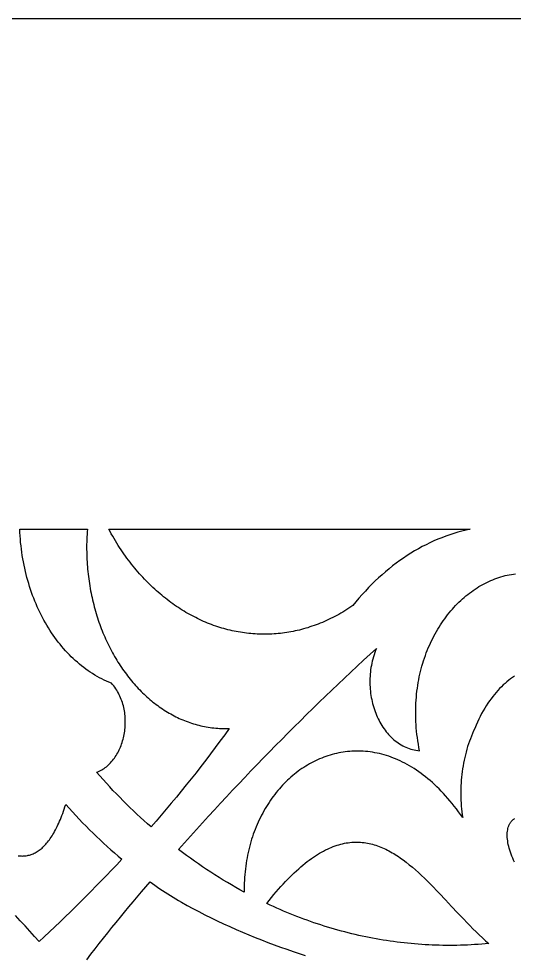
# Model space of a CAD drawing. Extents: x -4950 to -2150, y -1354 to 1346.
# Drawn here: x -2882.7 to -2712.7, y 1024.6 to 1345.6 of the extents above; entities that cross this region are included whole.
import ezdxf

# ---------------------------------------------------------------- set-up
doc = ezdxf.new("R2010")
doc.units = 0
doc.layers.add('LAYER_1', color=18, linetype='CONTINUOUS')

msp = doc.modelspace()

# ---------------------------------------------------------------- linework, layer by layer
at = {"layer": 'LAYER_1'}
for points in [[(-4949.84, -1354.38), (-2149.84, -1354.38), (-2149.84, 1345.62), (-4949.84, 1345.62)], [(-2859.18, 1170.61), (-2859.25, 1169.74), (-2859.3, 1168.86), (-2859.34, 1167.99), (-2859.38, 1167.13), (-2859.4, 1166.26), (-2859.42, 1165.4), (-2859.42, 1164.54), (-2859.42, 1163.68), (-2859.41, 1162.83), (-2859.39, 1161.97), (-2859.36, 1161.12), (-2859.32, 1160.28), (-2859.28, 1159.43), (-2859.22, 1158.59), (-2859.16, 1157.75), (-2859.09, 1156.92), (-2859.01, 1156.09), (-2858.92, 1155.26), (-2858.82, 1154.43), (-2858.71, 1153.61), (-2858.6, 1152.79), (-2858.48, 1151.98), (-2858.35, 1151.17), (-2858.21, 1150.36), (-2858.06, 1149.56), (-2857.91, 1148.76), (-2857.74, 1147.96), (-2857.57, 1147.17), (-2857.39, 1146.38), (-2857.21, 1145.6), (-2857.01, 1144.82), (-2856.81, 1144.05), (-2856.6, 1143.28), (-2856.39, 1142.51), (-2856.16, 1141.75), (-2855.93, 1140.99), (-2855.69, 1140.24), (-2855.45, 1139.5), (-2855.19, 1138.76), (-2854.93, 1138.02), (-2854.66, 1137.29), (-2854.39, 1136.56), (-2854.11, 1135.84), (-2853.82, 1135.13), (-2853.52, 1134.42), (-2853.22, 1133.71), (-2852.91, 1133.01), (-2852.59, 1132.32), (-2852.27, 1131.63), (-2851.94, 1130.95), (-2851.6, 1130.27), (-2851.26, 1129.6), (-2850.91, 1128.94), (-2850.56, 1128.28), (-2850.19, 1127.63), (-2849.82, 1126.99), (-2849.45, 1126.35), (-2849.07, 1125.72), (-2848.68, 1125.09), (-2848.29, 1124.47), (-2847.89, 1123.86), (-2847.49, 1123.25), (-2847.08, 1122.66), (-2846.66, 1122.06), (-2846.24, 1121.48), (-2845.81, 1120.9), (-2845.38, 1120.33), (-2844.94, 1119.77), (-2844.49, 1119.21), (-2844.04, 1118.67), (-2843.59, 1118.13), (-2843.12, 1117.59), (-2842.66, 1117.07), (-2842.19, 1116.55), (-2841.71, 1116.04), (-2841.23, 1115.54), (-2840.74, 1115.04), (-2840.25, 1114.56), (-2839.75, 1114.08), (-2839.25, 1113.61), (-2838.74, 1113.15), (-2838.23, 1112.7), (-2837.71, 1112.25), (-2837.19, 1111.82), (-2836.67, 1111.39), (-2836.14, 1110.97), (-2835.6, 1110.56), (-2835.06, 1110.16), (-2834.52, 1109.77), (-2833.97, 1109.39), (-2833.42, 1109.02), (-2832.86, 1108.65), (-2832.3, 1108.3), (-2831.74, 1107.95), (-2831.17, 1107.62), (-2830.59, 1107.29), (-2830.02, 1106.97), (-2829.44, 1106.67), (-2828.85, 1106.37), (-2828.26, 1106.08), (-2827.67, 1105.8), (-2827.08, 1105.53), (-2826.48, 1105.28), (-2825.87, 1105.03), (-2825.27, 1104.79), (-2824.66, 1104.57), (-2824.04, 1104.35), (-2823.43, 1104.14), (-2822.81, 1103.95), (-2822.19, 1103.76), (-2821.56, 1103.59), (-2820.93, 1103.43), (-2820.3, 1103.27), (-2819.66, 1103.13), (-2819.03, 1103), (-2818.38, 1102.88), (-2817.74, 1102.77), (-2817.09, 1102.68), (-2816.44, 1102.59), (-2815.79, 1102.52), (-2815.14, 1102.46), (-2814.48, 1102.41), (-2813.82, 1102.37), (-2813.16, 1102.34), (-2812.5, 1102.32), (-2811.83, 1102.32), (-2811.16, 1102.33), (-2810.49, 1102.35), (-2812.08, 1100.14), (-2813.69, 1097.95), (-2815.3, 1095.77), (-2816.93, 1093.6), (-2818.58, 1091.44), (-2820.23, 1089.3), (-2821.89, 1087.17), (-2823.57, 1085.06), (-2825.26, 1082.95), (-2826.95, 1080.86), (-2828.66, 1078.79), (-2830.38, 1076.72), (-2832.11, 1074.67), (-2833.84, 1072.63), (-2835.59, 1070.6), (-2837.35, 1068.59), (-2838.57, 1069.66), (-2839.78, 1070.75), (-2840.99, 1071.85), (-2842.18, 1072.97), (-2843.38, 1074.09), (-2844.56, 1075.23), (-2845.74, 1076.39), (-2846.91, 1077.55), (-2848.08, 1078.73), (-2849.24, 1079.92), (-2850.39, 1081.12), (-2851.53, 1082.33), (-2852.67, 1083.56), (-2853.8, 1084.8), (-2854.92, 1086.05), (-2856.04, 1087.31), (-2855.58, 1087.48), (-2855.14, 1087.67), (-2854.7, 1087.88), (-2854.27, 1088.11), (-2853.85, 1088.36), (-2853.44, 1088.63), (-2853.04, 1088.91), (-2852.65, 1089.22), (-2852.27, 1089.53), (-2851.9, 1089.87), (-2851.54, 1090.22), (-2851.19, 1090.58), (-2850.85, 1090.96), (-2850.52, 1091.36), (-2850.2, 1091.76), (-2849.89, 1092.19), (-2849.6, 1092.62), (-2849.31, 1093.06), (-2849.04, 1093.52), (-2848.77, 1093.99), (-2848.52, 1094.47), (-2848.28, 1094.96), (-2848.05, 1095.45), (-2847.84, 1095.96), (-2847.63, 1096.48), (-2847.44, 1097), (-2847.26, 1097.53), (-2847.1, 1098.07), (-2846.94, 1098.61), (-2846.8, 1099.16), (-2846.68, 1099.72), (-2846.56, 1100.28), (-2846.46, 1100.85), (-2846.38, 1101.42), (-2846.31, 1101.99), (-2846.25, 1102.57), (-2846.2, 1103.14), (-2846.17, 1103.72), (-2846.16, 1104.31), (-2846.16, 1104.89), (-2846.17, 1105.47), (-2846.2, 1106.05), (-2846.24, 1106.64), (-2846.3, 1107.22), (-2846.38, 1107.8), (-2846.47, 1108.37), (-2846.57, 1108.95), (-2846.69, 1109.52), (-2846.83, 1110.09), (-2846.99, 1110.65), (-2847.16, 1111.21), (-2847.34, 1111.76), (-2847.55, 1112.31), (-2847.77, 1112.85), (-2848, 1113.39), (-2848.26, 1113.91), (-2848.53, 1114.43), (-2848.82, 1114.95), (-2849.12, 1115.45), (-2849.45, 1115.94), (-2849.79, 1116.43), (-2850.15, 1116.9), (-2850.53, 1117.36), (-2850.93, 1117.81), (-2851.77, 1118.16), (-2852.6, 1118.52), (-2853.42, 1118.91), (-2854.24, 1119.31), (-2855.04, 1119.74), (-2855.84, 1120.18), (-2856.63, 1120.64), (-2857.41, 1121.12), (-2858.18, 1121.62), (-2858.94, 1122.14), (-2859.7, 1122.68), (-2860.44, 1123.23), (-2861.17, 1123.81), (-2861.9, 1124.4), (-2862.61, 1125), (-2863.31, 1125.63), (-2864.01, 1126.27), (-2864.69, 1126.92), (-2865.36, 1127.6), (-2866.02, 1128.29), (-2866.67, 1128.99), (-2867.31, 1129.71), (-2867.94, 1130.45), (-2868.56, 1131.2), (-2869.16, 1131.96), (-2869.76, 1132.74), (-2870.34, 1133.53), (-2870.91, 1134.34), (-2871.47, 1135.16), (-2872.02, 1136), (-2872.55, 1136.84), (-2873.07, 1137.71), (-2873.58, 1138.58), (-2874.08, 1139.46), (-2874.56, 1140.36), (-2875.03, 1141.27), (-2875.49, 1142.19), (-2875.93, 1143.13), (-2876.37, 1144.07), (-2876.78, 1145.03), (-2877.19, 1145.99), (-2877.58, 1146.97), (-2877.95, 1147.96), (-2878.31, 1148.95), (-2878.66, 1149.96), (-2878.99, 1150.98), (-2879.31, 1152), (-2879.61, 1153.04), (-2879.9, 1154.08), (-2880.18, 1155.13), (-2880.44, 1156.19), (-2880.68, 1157.26), (-2880.91, 1158.33), (-2881.12, 1159.42), (-2881.32, 1160.51), (-2881.5, 1161.61), (-2881.66, 1162.71), (-2881.81, 1163.82), (-2881.94, 1164.94), (-2882.06, 1166.06), (-2882.16, 1167.19), (-2882.24, 1168.32), (-2882.3, 1169.46), (-2882.35, 1170.61)], [(-2727.87, 1170.61), (-2729.28, 1170.31), (-2730.69, 1169.96), (-2732.08, 1169.58), (-2733.48, 1169.17), (-2734.86, 1168.72), (-2736.24, 1168.24), (-2737.61, 1167.73), (-2738.97, 1167.18), (-2740.32, 1166.59), (-2741.66, 1165.98), (-2742.99, 1165.33), (-2744.31, 1164.65), (-2745.63, 1163.93), (-2746.93, 1163.19), (-2748.22, 1162.41), (-2749.5, 1161.6), (-2750.76, 1160.76), (-2752.02, 1159.88), (-2753.26, 1158.97), (-2754.49, 1158.04), (-2755.71, 1157.07), (-2756.91, 1156.07), (-2758.1, 1155.04), (-2759.28, 1153.98), (-2760.44, 1152.89), (-2761.59, 1151.77), (-2762.72, 1150.62), (-2763.83, 1149.44), (-2764.93, 1148.23), (-2766.01, 1146.99), (-2767.08, 1145.73), (-2768.13, 1144.43), (-2768.81, 1143.97), (-2769.5, 1143.52), (-2770.18, 1143.08), (-2770.87, 1142.65), (-2771.56, 1142.24), (-2772.25, 1141.83), (-2772.95, 1141.44), (-2773.64, 1141.06), (-2774.34, 1140.69), (-2775.04, 1140.33), (-2775.75, 1139.98), (-2776.45, 1139.64), (-2777.16, 1139.32), (-2777.86, 1139), (-2778.57, 1138.7), (-2779.28, 1138.41), (-2779.99, 1138.12), (-2780.71, 1137.85), (-2781.42, 1137.59), (-2782.14, 1137.35), (-2782.85, 1137.11), (-2783.57, 1136.88), (-2784.29, 1136.67), (-2785.01, 1136.46), (-2785.73, 1136.27), (-2786.45, 1136.08), (-2787.17, 1135.91), (-2787.89, 1135.75), (-2788.62, 1135.6), (-2789.34, 1135.46), (-2790.07, 1135.33), (-2790.79, 1135.21), (-2791.52, 1135.11), (-2792.24, 1135.01), (-2792.97, 1134.92), (-2793.69, 1134.85), (-2794.42, 1134.78), (-2795.14, 1134.73), (-2795.87, 1134.69), (-2796.59, 1134.65), (-2797.32, 1134.63), (-2798.04, 1134.62), (-2798.77, 1134.62), (-2799.49, 1134.63), (-2800.21, 1134.65), (-2800.94, 1134.68), (-2801.66, 1134.72), (-2802.38, 1134.77), (-2803.1, 1134.83), (-2803.82, 1134.9), (-2804.54, 1134.98), (-2805.26, 1135.07), (-2805.97, 1135.18), (-2806.69, 1135.29), (-2807.4, 1135.41), (-2808.12, 1135.54), (-2808.83, 1135.69), (-2809.54, 1135.84), (-2810.25, 1136.01), (-2810.96, 1136.18), (-2811.66, 1136.36), (-2812.37, 1136.56), (-2813.07, 1136.76), (-2813.77, 1136.98), (-2814.47, 1137.2), (-2815.17, 1137.43), (-2815.86, 1137.68), (-2816.56, 1137.93), (-2817.25, 1138.2), (-2817.94, 1138.47), (-2818.63, 1138.75), (-2819.31, 1139.05), (-2819.99, 1139.35), (-2820.67, 1139.67), (-2821.35, 1139.99), (-2822.02, 1140.32), (-2822.69, 1140.67), (-2823.36, 1141.02), (-2824.03, 1141.38), (-2824.69, 1141.75), (-2825.35, 1142.13), (-2826.01, 1142.53), (-2826.67, 1142.93), (-2827.32, 1143.34), (-2827.97, 1143.76), (-2828.61, 1144.19), (-2829.25, 1144.63), (-2829.89, 1145.08), (-2830.53, 1145.53), (-2831.16, 1146), (-2831.78, 1146.48), (-2832.41, 1146.97), (-2833.03, 1147.46), (-2833.64, 1147.97), (-2834.26, 1148.48), (-2834.87, 1149.01), (-2835.47, 1149.54), (-2836.07, 1150.09), (-2836.67, 1150.64), (-2837.26, 1151.2), (-2837.85, 1151.77), (-2838.43, 1152.35), (-2839.01, 1152.94), (-2839.59, 1153.54), (-2840.16, 1154.15), (-2840.72, 1154.76), (-2841.28, 1155.39), (-2841.84, 1156.02), (-2842.39, 1156.67), (-2842.94, 1157.32), (-2843.48, 1157.98), (-2844.01, 1158.66), (-2844.54, 1159.34), (-2845.07, 1160.03), (-2845.59, 1160.72), (-2846.11, 1161.43), (-2846.62, 1162.15), (-2847.12, 1162.87), (-2847.62, 1163.61), (-2848.12, 1164.35), (-2848.6, 1165.1), (-2849.09, 1165.86), (-2849.56, 1166.63), (-2850.03, 1167.41), (-2850.5, 1168.19), (-2850.96, 1168.99), (-2851.41, 1169.79), (-2851.86, 1170.61)], [(-2797.65, 1042.32), (-2796.82, 1043.36), (-2796.01, 1044.37), (-2795.2, 1045.36), (-2794.4, 1046.31), (-2793.6, 1047.23), (-2792.81, 1048.12), (-2792.02, 1048.99), (-2791.24, 1049.82), (-2790.47, 1050.63), (-2789.71, 1051.41), (-2788.94, 1052.16), (-2788.19, 1052.88), (-2787.44, 1053.58), (-2786.7, 1054.25), (-2785.96, 1054.9), (-2785.23, 1055.51), (-2784.5, 1056.11), (-2783.78, 1056.67), (-2783.06, 1057.21), (-2782.35, 1057.73), (-2781.64, 1058.22), (-2780.94, 1058.69), (-2780.25, 1059.13), (-2779.56, 1059.55), (-2778.87, 1059.95), (-2778.19, 1060.32), (-2777.51, 1060.67), (-2776.84, 1060.99), (-2776.17, 1061.3), (-2775.51, 1061.58), (-2774.85, 1061.84), (-2774.2, 1062.08), (-2773.55, 1062.3), (-2772.9, 1062.49), (-2772.26, 1062.67), (-2771.62, 1062.82), (-2770.99, 1062.96), (-2770.36, 1063.07), (-2769.74, 1063.17), (-2769.12, 1063.24), (-2768.5, 1063.3), (-2767.89, 1063.34), (-2767.28, 1063.36), (-2766.67, 1063.36), (-2766.07, 1063.35), (-2765.47, 1063.31), (-2764.87, 1063.26), (-2764.28, 1063.2), (-2763.69, 1063.11), (-2763.1, 1063.01), (-2762.52, 1062.9), (-2761.94, 1062.76), (-2761.36, 1062.62), (-2760.79, 1062.45), (-2760.22, 1062.28), (-2759.65, 1062.09), (-2759.08, 1061.88), (-2758.52, 1061.66), (-2757.96, 1061.42), (-2757.4, 1061.18), (-2756.85, 1060.92), (-2756.29, 1060.64), (-2755.74, 1060.36), (-2755.19, 1060.06), (-2754.64, 1059.75), (-2754.1, 1059.42), (-2753.56, 1059.09), (-2753.02, 1058.74), (-2752.48, 1058.39), (-2751.94, 1058.02), (-2751.4, 1057.65), (-2750.87, 1057.26), (-2749.81, 1056.46), (-2748.75, 1055.62), (-2747.7, 1054.75), (-2746.65, 1053.84), (-2745.61, 1052.91), (-2744.57, 1051.95), (-2743.53, 1050.96), (-2742.5, 1049.95), (-2741.47, 1048.92), (-2740.44, 1047.88), (-2739.41, 1046.81), (-2738.38, 1045.74), (-2736.32, 1043.56), (-2734.25, 1041.35), (-2732.18, 1039.13), (-2730.09, 1036.93), (-2729.04, 1035.84), (-2727.98, 1034.76), (-2726.92, 1033.69), (-2725.85, 1032.63), (-2724.78, 1031.59), (-2723.7, 1030.57), (-2722.61, 1029.58), (-2721.51, 1028.6), (-2722.72, 1028.49), (-2723.93, 1028.39), (-2725.14, 1028.3), (-2726.35, 1028.22), (-2727.57, 1028.15), (-2728.78, 1028.09), (-2729.99, 1028.04), (-2731.2, 1028.01), (-2732.41, 1027.98), (-2733.62, 1027.96), (-2734.83, 1027.95), (-2736.04, 1027.96), (-2737.25, 1027.97), (-2738.46, 1028), (-2739.67, 1028.03), (-2740.88, 1028.08), (-2742.09, 1028.13), (-2743.3, 1028.2), (-2744.51, 1028.27), (-2745.71, 1028.36), (-2746.92, 1028.46), (-2748.12, 1028.57), (-2749.33, 1028.68), (-2750.53, 1028.81), (-2751.74, 1028.95), (-2752.94, 1029.1), (-2754.14, 1029.26), (-2755.34, 1029.43), (-2756.54, 1029.61), (-2757.74, 1029.8), (-2758.94, 1030), (-2760.13, 1030.21), (-2761.33, 1030.43), (-2762.52, 1030.66), (-2763.72, 1030.9), (-2764.91, 1031.15), (-2766.1, 1031.41), (-2767.29, 1031.68), (-2768.48, 1031.97), (-2769.67, 1032.26), (-2770.85, 1032.56), (-2772.04, 1032.87), (-2773.22, 1033.2), (-2774.4, 1033.53), (-2775.58, 1033.87), (-2776.76, 1034.23), (-2777.93, 1034.59), (-2779.11, 1034.97), (-2780.28, 1035.35), (-2781.45, 1035.74), (-2782.62, 1036.15), (-2783.79, 1036.56), (-2784.96, 1036.99), (-2786.12, 1037.42), (-2787.28, 1037.87), (-2788.44, 1038.32), (-2789.6, 1038.79), (-2790.76, 1039.26), (-2791.91, 1039.75), (-2793.06, 1040.24), (-2794.21, 1040.75), (-2795.36, 1041.26), (-2796.5, 1041.79)]]:
    msp.add_lwpolyline(points, close=True, dxfattribs=at)
for points in [[(-2712.67, 1120.2), (-2713.33, 1119.77), (-2713.99, 1119.31), (-2714.63, 1118.83), (-2715.27, 1118.32), (-2715.91, 1117.79), (-2716.54, 1117.23), (-2717.16, 1116.64), (-2717.77, 1116.03), (-2718.38, 1115.38), (-2718.97, 1114.71), (-2719.56, 1114.02), (-2720.14, 1113.29), (-2720.71, 1112.54), (-2721.28, 1111.76), (-2721.83, 1110.95), (-2722.37, 1110.11), (-2722.9, 1109.24), (-2723.43, 1108.34), (-2723.94, 1107.42), (-2724.44, 1106.46), (-2724.93, 1105.47), (-2725.4, 1104.46), (-2725.87, 1103.41), (-2726.32, 1102.33), (-2726.72, 1101.47), (-2727.1, 1100.6), (-2727.46, 1099.72), (-2727.8, 1098.83), (-2728.13, 1097.93), (-2728.44, 1097.02), (-2728.74, 1096.11), (-2729.02, 1095.18), (-2729.28, 1094.25), (-2729.52, 1093.31), (-2729.75, 1092.37), (-2729.96, 1091.42), (-2730.15, 1090.46), (-2730.32, 1089.5), (-2730.48, 1088.54), (-2730.62, 1087.56), (-2730.74, 1086.59), (-2730.85, 1085.61), (-2730.94, 1084.63), (-2731.01, 1083.65), (-2731.06, 1082.66), (-2731.09, 1081.67), (-2731.11, 1080.68), (-2731.11, 1079.69), (-2731.09, 1078.7), (-2731.05, 1077.7), (-2731, 1076.71), (-2730.92, 1075.72), (-2730.83, 1074.73), (-2730.72, 1073.74), (-2730.59, 1072.75), (-2730.45, 1071.76), (-2731.16, 1072.78), (-2731.88, 1073.78), (-2732.6, 1074.75), (-2733.33, 1075.69), (-2734.06, 1076.61), (-2734.8, 1077.5), (-2735.54, 1078.37), (-2736.29, 1079.22), (-2737.04, 1080.04), (-2737.8, 1080.83), (-2738.55, 1081.61), (-2739.32, 1082.35), (-2740.08, 1083.08), (-2740.85, 1083.78), (-2741.62, 1084.46), (-2742.39, 1085.11), (-2743.17, 1085.74), (-2743.95, 1086.35), (-2744.73, 1086.93), (-2745.52, 1087.49), (-2746.3, 1088.03), (-2747.09, 1088.55), (-2747.88, 1089.04), (-2748.67, 1089.51), (-2749.46, 1089.96), (-2750.26, 1090.39), (-2751.05, 1090.8), (-2751.85, 1091.18), (-2752.64, 1091.54), (-2753.44, 1091.88), (-2754.23, 1092.2), (-2755.03, 1092.5), (-2755.83, 1092.78), (-2756.62, 1093.04), (-2757.42, 1093.28), (-2758.21, 1093.49), (-2759.01, 1093.69), (-2759.8, 1093.87), (-2760.59, 1094.02), (-2761.38, 1094.16), (-2762.17, 1094.28), (-2762.96, 1094.38), (-2763.75, 1094.45), (-2764.53, 1094.51), (-2765.31, 1094.55), (-2766.09, 1094.57), (-2766.87, 1094.58), (-2767.64, 1094.56), (-2768.41, 1094.53), (-2769.18, 1094.47), (-2769.95, 1094.4), (-2770.71, 1094.31), (-2771.47, 1094.21), (-2772.22, 1094.08), (-2772.97, 1093.94), (-2773.72, 1093.78), (-2774.46, 1093.6), (-2775.2, 1093.41), (-2775.93, 1093.2), (-2776.66, 1092.97), (-2777.38, 1092.72), (-2778.1, 1092.46), (-2778.81, 1092.19), (-2779.52, 1091.89), (-2780.22, 1091.58), (-2780.92, 1091.26), (-2781.61, 1090.92), (-2782.29, 1090.56), (-2782.97, 1090.19), (-2783.64, 1089.8), (-2784.3, 1089.4), (-2784.96, 1088.98), (-2785.61, 1088.55), (-2786.25, 1088.1), (-2786.89, 1087.64), (-2787.51, 1087.16), (-2788.13, 1086.67), (-2788.74, 1086.16), (-2789.35, 1085.65), (-2789.94, 1085.11), (-2790.53, 1084.57), (-2791.11, 1084.01), (-2791.68, 1083.43), (-2792.24, 1082.85), (-2792.79, 1082.25), (-2793.33, 1081.64), (-2793.87, 1081.01), (-2794.39, 1080.37), (-2794.9, 1079.72), (-2795.41, 1079.06), (-2795.9, 1078.39), (-2796.38, 1077.7), (-2796.85, 1077), (-2797.31, 1076.29), (-2797.77, 1075.57), (-2798.2, 1074.84), (-2798.63, 1074.09), (-2799.05, 1073.33), (-2799.45, 1072.57), (-2799.85, 1071.79), (-2800.23, 1071), (-2800.6, 1070.2), (-2800.96, 1069.4), (-2801.3, 1068.58), (-2801.63, 1067.75), (-2801.95, 1066.91), (-2802.26, 1066.06), (-2802.55, 1065.2), (-2802.83, 1064.33), (-2803.1, 1063.45), (-2803.35, 1062.57), (-2803.59, 1061.67), (-2803.81, 1060.77), (-2804.02, 1059.85), (-2804.22, 1058.93), (-2804.4, 1058), (-2804.57, 1057.06), (-2804.72, 1056.12), (-2804.85, 1055.16), (-2804.98, 1054.2), (-2805.08, 1053.23), (-2805.17, 1052.25), (-2805.25, 1051.27), (-2805.31, 1050.28), (-2805.35, 1049.28), (-2805.37, 1048.27), (-2805.38, 1047.26), (-2805.38, 1046.24), (-2806.83, 1047.03), (-2808.28, 1047.85), (-2809.72, 1048.68), (-2811.16, 1049.52), (-2812.59, 1050.38), (-2814.02, 1051.26), (-2815.44, 1052.15), (-2816.85, 1053.06), (-2818.26, 1053.98), (-2819.66, 1054.92), (-2821.05, 1055.87), (-2822.44, 1056.84), (-2823.82, 1057.83), (-2825.2, 1058.83), (-2826.56, 1059.85), (-2827.93, 1060.88), (-2825.89, 1063.16), (-2823.84, 1065.44), (-2821.79, 1067.71), (-2819.73, 1069.98), (-2817.67, 1072.23), (-2815.6, 1074.47), (-2813.53, 1076.71), (-2811.45, 1078.94), (-2809.37, 1081.16), (-2807.28, 1083.37), (-2805.19, 1085.57), (-2803.09, 1087.76), (-2800.99, 1089.95), (-2798.88, 1092.12), (-2796.76, 1094.29), (-2794.64, 1096.44), (-2792.52, 1098.59), (-2790.38, 1100.73), (-2788.25, 1102.86), (-2786.11, 1104.99), (-2783.96, 1107.1), (-2781.81, 1109.2), (-2779.65, 1111.3), (-2777.49, 1113.39), (-2775.33, 1115.47), (-2773.15, 1117.53), (-2770.98, 1119.59), (-2768.8, 1121.65), (-2766.61, 1123.69), (-2764.42, 1125.72), (-2762.22, 1127.74), (-2760.02, 1129.76), (-2760.31, 1129.04), (-2760.58, 1128.32), (-2760.83, 1127.59), (-2761.05, 1126.87), (-2761.26, 1126.13), (-2761.45, 1125.4), (-2761.62, 1124.66), (-2761.77, 1123.92), (-2761.9, 1123.18), (-2762.01, 1122.44), (-2762.1, 1121.7), (-2762.17, 1120.95), (-2762.22, 1120.21), (-2762.26, 1119.47), (-2762.28, 1118.73), (-2762.28, 1118), (-2762.26, 1117.26), (-2762.22, 1116.53), (-2762.17, 1115.81), (-2762.1, 1115.08), (-2762.01, 1114.37), (-2761.91, 1113.65), (-2761.79, 1112.95), (-2761.66, 1112.24), (-2761.5, 1111.55), (-2761.34, 1110.86), (-2761.15, 1110.18), (-2760.95, 1109.51), (-2760.74, 1108.84), (-2760.51, 1108.19), (-2760.26, 1107.54), (-2760.01, 1106.91), (-2759.73, 1106.28), (-2759.45, 1105.67), (-2759.14, 1105.06), (-2758.83, 1104.47), (-2758.5, 1103.89), (-2758.16, 1103.32), (-2757.8, 1102.77), (-2757.43, 1102.23), (-2757.05, 1101.71), (-2756.66, 1101.2), (-2756.25, 1100.7), (-2755.84, 1100.22), (-2755.41, 1099.76), (-2754.96, 1099.31), (-2754.51, 1098.88), (-2754.05, 1098.47), (-2753.57, 1098.08), (-2753.08, 1097.7), (-2752.58, 1097.35), (-2752.08, 1097.01), (-2751.56, 1096.7), (-2751.03, 1096.4), (-2750.49, 1096.13), (-2749.94, 1095.88), (-2749.39, 1095.65), (-2748.82, 1095.44), (-2748.24, 1095.25), (-2747.66, 1095.09), (-2747.06, 1094.95), (-2746.46, 1094.84), (-2745.85, 1094.75), (-2745.23, 1094.69), (-2745.45, 1095.82), (-2745.65, 1096.95), (-2745.83, 1098.07), (-2745.99, 1099.19), (-2746.13, 1100.3), (-2746.25, 1101.4), (-2746.35, 1102.5), (-2746.43, 1103.59), (-2746.49, 1104.67), (-2746.53, 1105.74), (-2746.56, 1106.81), (-2746.57, 1107.87), (-2746.56, 1108.93), (-2746.53, 1109.97), (-2746.48, 1111.01), (-2746.42, 1112.04), (-2746.34, 1113.07), (-2746.24, 1114.08), (-2746.13, 1115.09), (-2746, 1116.09), (-2745.86, 1117.08), (-2745.69, 1118.06), (-2745.52, 1119.03), (-2745.32, 1119.99), (-2745.12, 1120.94), (-2744.89, 1121.89), (-2744.65, 1122.82), (-2744.4, 1123.74), (-2744.13, 1124.66), (-2743.85, 1125.56), (-2743.56, 1126.46), (-2743.25, 1127.34), (-2742.93, 1128.21), (-2742.59, 1129.08), (-2742.24, 1129.93), (-2741.88, 1130.77), (-2741.51, 1131.6), (-2741.12, 1132.42), (-2740.72, 1133.22), (-2740.31, 1134.02), (-2739.89, 1134.8), (-2739.46, 1135.57), (-2739.01, 1136.33), (-2738.55, 1137.08), (-2738.09, 1137.81), (-2737.61, 1138.54), (-2737.12, 1139.24), (-2736.62, 1139.94), (-2736.11, 1140.63), (-2735.6, 1141.3), (-2735.07, 1141.95), (-2734.53, 1142.6), (-2733.98, 1143.23), (-2733.43, 1143.84), (-2732.87, 1144.45), (-2732.29, 1145.03), (-2731.71, 1145.61), (-2731.13, 1146.17), (-2730.53, 1146.71), (-2729.93, 1147.24), (-2729.31, 1147.76), (-2728.7, 1148.26), (-2728.07, 1148.75), (-2727.44, 1149.22), (-2726.8, 1149.67), (-2726.16, 1150.11), (-2725.51, 1150.53), (-2724.85, 1150.94), (-2724.19, 1151.33), (-2723.52, 1151.71), (-2722.85, 1152.06), (-2722.17, 1152.41), (-2721.49, 1152.73), (-2720.8, 1153.04), (-2720.11, 1153.33), (-2719.42, 1153.6), (-2718.72, 1153.86), (-2718.02, 1154.1), (-2717.31, 1154.32), (-2716.6, 1154.53), (-2715.89, 1154.71), (-2715.18, 1154.88), (-2714.46, 1155.03), (-2713.74, 1155.16), (-2713.02, 1155.27), (-2712.29, 1155.37)], [(-2882.93, 1058.71), (-2882.57, 1058.67), (-2882.22, 1058.64), (-2881.87, 1058.62), (-2881.52, 1058.61), (-2881.17, 1058.62), (-2880.82, 1058.64), (-2880.47, 1058.67), (-2880.12, 1058.71), (-2879.77, 1058.77), (-2879.43, 1058.84), (-2879.08, 1058.93), (-2878.74, 1059.02), (-2878.4, 1059.14), (-2878.06, 1059.26), (-2877.72, 1059.41), (-2877.38, 1059.56), (-2877.05, 1059.73), (-2876.71, 1059.92), (-2876.38, 1060.12), (-2876.05, 1060.33), (-2875.72, 1060.56), (-2875.39, 1060.81), (-2875.06, 1061.07), (-2874.74, 1061.35), (-2874.41, 1061.65), (-2874.09, 1061.96), (-2873.77, 1062.28), (-2873.46, 1062.63), (-2873.14, 1062.99), (-2872.83, 1063.36), (-2872.52, 1063.76), (-2872.21, 1064.17), (-2871.9, 1064.59), (-2871.6, 1065.04), (-2871.3, 1065.5), (-2871, 1065.99), (-2870.71, 1066.49), (-2870.41, 1067), (-2870.12, 1067.54), (-2869.83, 1068.09), (-2869.55, 1068.67), (-2869.27, 1069.26), (-2868.99, 1069.87), (-2868.71, 1070.5), (-2868.44, 1071.15), (-2868.16, 1071.82), (-2867.9, 1072.51), (-2867.63, 1073.22), (-2867.37, 1073.95), (-2867.11, 1074.7), (-2866.86, 1075.47), (-2866.61, 1076.26), (-2865.46, 1074.99), (-2864.31, 1073.73), (-2863.15, 1072.49), (-2861.98, 1071.25), (-2860.81, 1070.03), (-2859.62, 1068.83), (-2858.43, 1067.63), (-2857.24, 1066.45), (-2856.03, 1065.28), (-2854.82, 1064.13), (-2853.6, 1062.99), (-2852.37, 1061.86), (-2851.14, 1060.74), (-2849.9, 1059.64), (-2848.65, 1058.55), (-2847.39, 1057.47), (-2849.12, 1055.63), (-2850.86, 1053.79), (-2852.6, 1051.97), (-2854.35, 1050.16), (-2856.11, 1048.36), (-2857.87, 1046.57), (-2859.64, 1044.79), (-2861.41, 1043.02), (-2863.19, 1041.26), (-2864.97, 1039.52), (-2866.76, 1037.78), (-2868.55, 1036.06), (-2870.34, 1034.34), (-2872.15, 1032.64), (-2873.95, 1030.95), (-2875.76, 1029.27), (-2877.34, 1031.07), (-2878.95, 1032.86), (-2880.57, 1034.65), (-2882.21, 1036.42), (-2883.87, 1038.18)], [(-2712.63, 1056.52), (-2712.96, 1057.22), (-2713.27, 1057.91), (-2713.56, 1058.6), (-2713.83, 1059.28), (-2714.07, 1059.95), (-2714.28, 1060.61), (-2714.47, 1061.26), (-2714.64, 1061.9), (-2714.79, 1062.54), (-2714.91, 1063.15), (-2715, 1063.76), (-2715.08, 1064.35), (-2715.13, 1064.93), (-2715.15, 1065.49), (-2715.15, 1066.03), (-2715.13, 1066.56), (-2715.08, 1067.07), (-2715, 1067.56), (-2714.91, 1068.03), (-2714.79, 1068.48), (-2714.72, 1068.7), (-2714.64, 1068.91), (-2714.56, 1069.12), (-2714.47, 1069.32), (-2714.37, 1069.52), (-2714.27, 1069.71), (-2714.17, 1069.89), (-2714.05, 1070.07), (-2713.94, 1070.24), (-2713.81, 1070.41), (-2713.68, 1070.57), (-2713.54, 1070.72), (-2713.4, 1070.87), (-2713.25, 1071.01), (-2713.09, 1071.14), (-2712.93, 1071.27), (-2712.76, 1071.38), (-2712.59, 1071.5)], [(-2859.37, 1023.03), (-2857.94, 1024.92), (-2856.52, 1026.79), (-2855.08, 1028.64), (-2853.65, 1030.47), (-2852.21, 1032.29), (-2850.77, 1034.09), (-2849.32, 1035.87), (-2847.87, 1037.64), (-2846.42, 1039.4), (-2844.97, 1041.15), (-2843.51, 1042.89), (-2840.59, 1046.34), (-2837.65, 1049.76), (-2836.83, 1049.16), (-2836, 1048.57), (-2835.15, 1047.98), (-2834.29, 1047.39), (-2833.41, 1046.81), (-2832.52, 1046.22), (-2831.61, 1045.65), (-2830.7, 1045.07), (-2829.77, 1044.5), (-2828.83, 1043.93), (-2827.87, 1043.37), (-2826.91, 1042.81), (-2824.95, 1041.7), (-2822.95, 1040.6), (-2820.92, 1039.53), (-2818.85, 1038.47), (-2816.76, 1037.43), (-2814.64, 1036.41), (-2812.51, 1035.4), (-2810.35, 1034.42), (-2808.18, 1033.46), (-2806, 1032.52), (-2803.82, 1031.61), (-2801.63, 1030.72), (-2799.44, 1029.85), (-2797.26, 1029.01), (-2795.08, 1028.19), (-2792.91, 1027.4), (-2790.76, 1026.64), (-2788.63, 1025.9), (-2786.52, 1025.2), (-2784.44, 1024.52)]]:
    msp.add_lwpolyline(points, dxfattribs=at)

doc.saveas('drawing.dxf')
